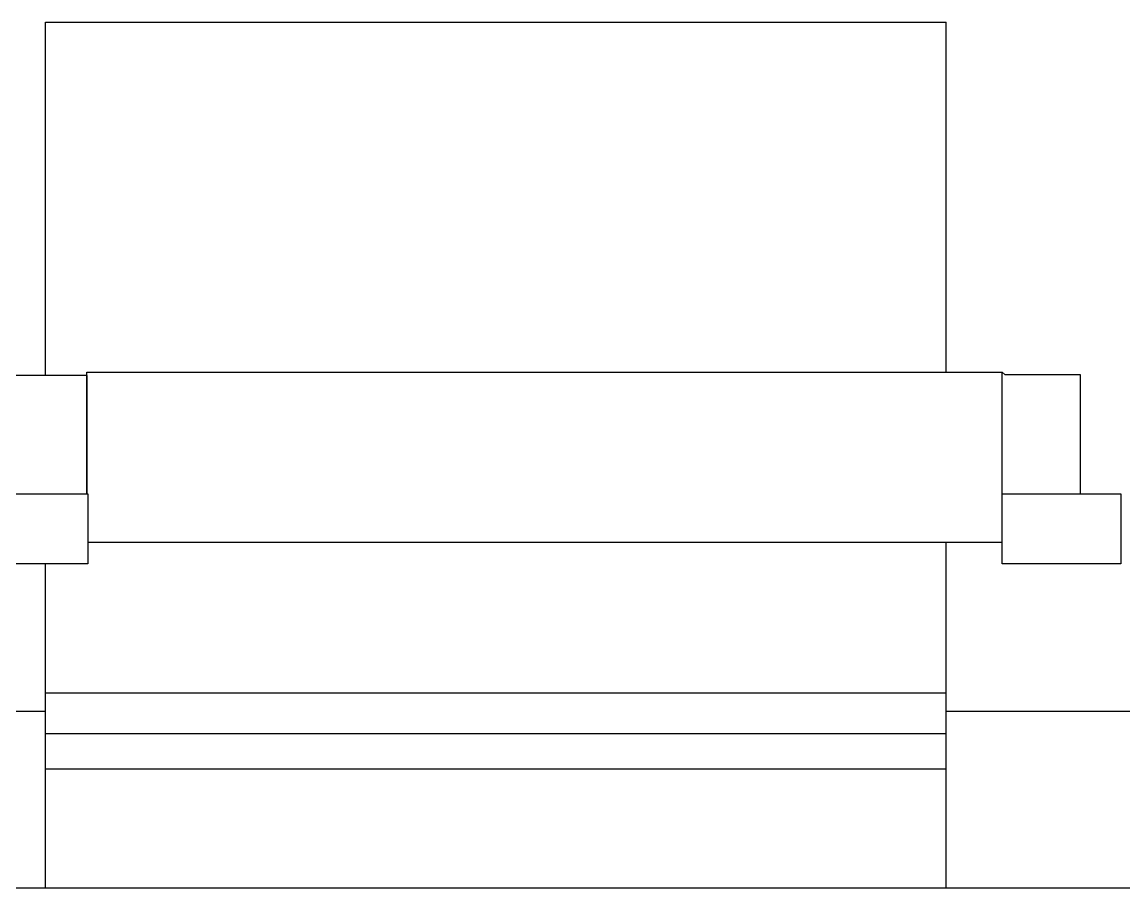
# Model space of a CAD drawing. Header units: inches. Extents: x -36 to 490, y -51 to 98.
# Drawn here: x 370.28 to 401.48, y 11.9 to 36.42 of the extents above; entities that cross this region are included whole.
import ezdxf

# ---------------------------------------------------------------- set-up
doc = ezdxf.new("R2010")
doc.units = ezdxf.units.IN
doc.header["$LTSCALE"] = 1.21
doc.header["$MEASUREMENT"] = 0
doc.layers.get('0').update_dxf_attribs({"linetype": 'CONTINUOUS'})

msp = doc.modelspace()

# ---------------------------------------------------------------- linework, layer by layer
at = {"color": 7, "linetype": 'Continuous'}
for p, q in [((370.94, 26.411), (370.94, 36.425)), ((370.94, 36.425), (396.44, 36.425)), ((396.44, 26.513), (396.44, 36.425)), ((372.12, 26.411), (369.986, 26.411)), ((372.116, 23.059), (372.116, 26.513)), ((372.116, 26.513), (398.032, 26.513)), ((372.12, 23.059), (372.12, 26.411)), ((398.032, 21.077), (398.032, 26.513)), ((398.108, 26.437), (398.032, 26.513)), ((400.242, 26.437), (398.108, 26.437)), ((400.242, 23.059), (400.242, 26.437)), ((368.792, 23.059), (372.145, 23.059)), ((372.145, 23.059), (372.145, 21.077)), ((398.032, 23.059), (401.385, 23.059)), ((401.385, 23.059), (401.385, 21.077)), ((398.032, 21.687), (372.145, 21.687)), ((396.44, 11.901), (396.44, 21.687)), ((372.145, 21.077), (368.792, 21.077)), ((370.94, 11.901), (370.94, 21.077)), ((401.385, 21.077), (398.032, 21.077)), ((370.94, 17.425), (396.44, 17.425)), ((370.94, 16.901), (368.69, 16.901)), ((403.24, 16.901), (396.44, 16.901)), ((370.94, 16.275), (396.44, 16.275)), ((370.94, 15.275), (396.44, 15.275)), ((368.69, 11.901), (403.24, 11.901))]:
    msp.add_line(p, q, dxfattribs=at)

doc.saveas('drawing.dxf')
